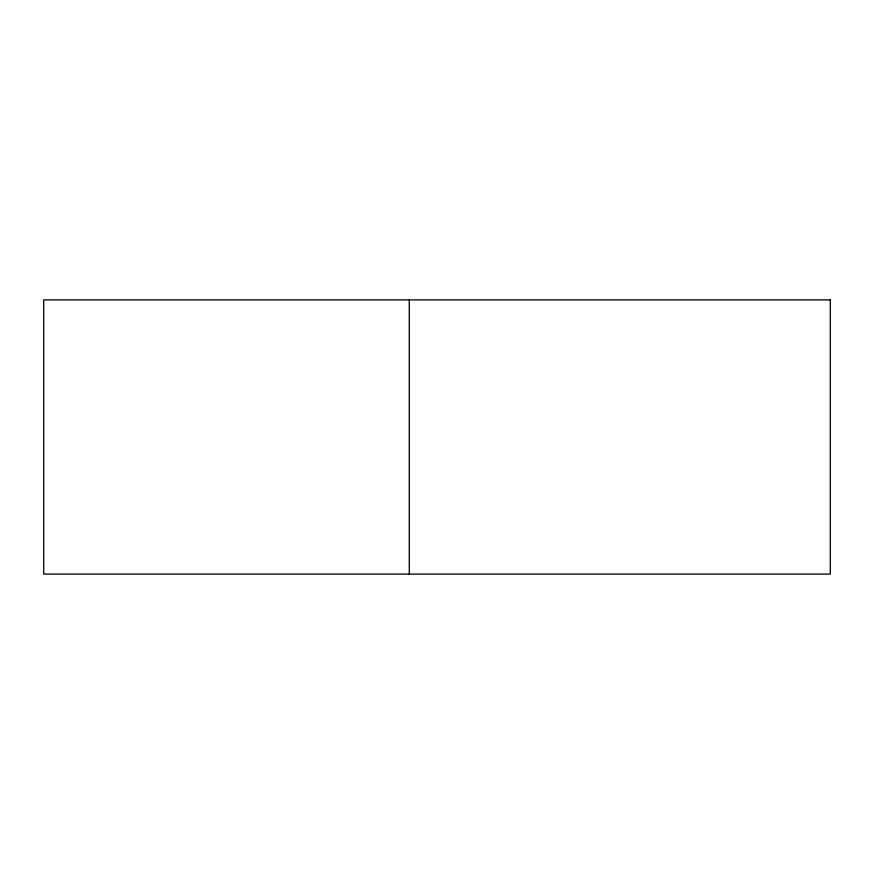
<?xml version="1.0" encoding="UTF-8"?>
<svg xmlns="http://www.w3.org/2000/svg" width="874" height="874" viewBox="0 0 874 874"><rect width="100%" height="100%" fill="white"/><g stroke="black" fill="none" stroke-linecap="round" stroke-linejoin="round"><path stroke-width="1.31" d="M409.283 299.902L409.283 574.098M830.3 299.902L43.7 299.902L43.7 574.098L830.3 574.098L830.3 299.902"/></g></svg>
